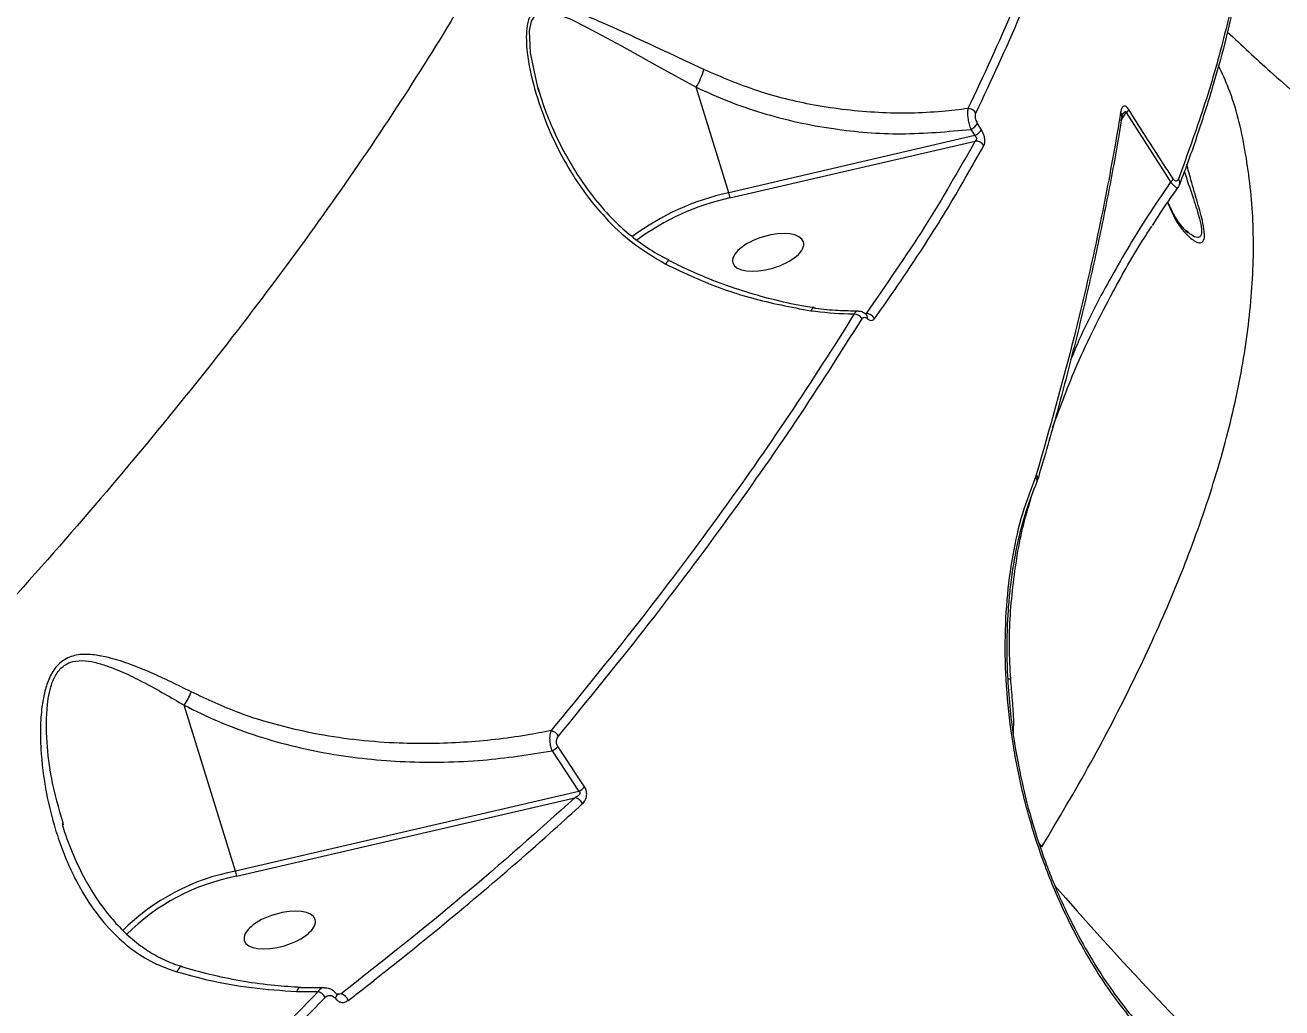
# Model space of a CAD drawing. Header units: millimetres. Extents: x -6901 to 7060, y -7557 to 6158.
# Drawn here: x 2283.4 to 2441.8, y -2712.5 to -2588.6 of the extents above; entities that cross this region are included whole.
import ezdxf

# ---------------------------------------------------------------- set-up
doc = ezdxf.new("R2010")
doc.units = ezdxf.units.MM
for name, color, linetype in [('DIKOM_ОБЪЕКТ', 7, 'Continuous'), ('DIKOM_РАЗМЕР_ЗОНА', 7, 'Continuous'), ('DIKOM_РАЗМЕР_ОБЪЕКТА', 7, 'Continuous')]:
    doc.layers.add(name, color=color, linetype=linetype)
doc.styles.add('style1', font='arial.ttf', dxfattribs={"width": 0.8})
doc.dimstyles.new('1-50', dxfattribs={"dimtxt": 300, "dimasz": 200, "dimexe": 100, "dimexo": 0, "dimgap": 100, "dimtad": 1, "dimtxsty": 'style1', "dimcen": 200, "dimclrd": 7, "dimclre": 7, "dimclrt": 7, "dimadec": 1, "dimazin": 2, "dimtfac": 1, "dimtmove": 0, "dimatfit": 2, "dimfxl": 0, "dimlwd": 25, "dimlwe": 18, "dimarcsym": 0})

# ---------------------------------------------------------------- blocks, each defined once
blk = doc.blocks.new('*D1')
at = {"layer": 'Defpoints', "color": 0, "transparency": 16777216}
for p in [(-4076.66, -462.32), (4983.51, -3127.59), (4983.51, -6854.07)]:
    blk.add_point(p, dxfattribs=at)
at = {"layer": 'DIKOM_РАЗМЕР_ОБЪЕКТА', "color": 7, "lineweight": 18, "transparency": 16777216}
for p, q in [((-4076.66, -462.32), (-4076.66, -6954.07)), ((4983.51, -3127.59), (4983.51, -6954.07))]:
    blk.add_line(p, q, dxfattribs=at)
at = {"layer": 'DIKOM_РАЗМЕР_ОБЪЕКТА', "color": 7, "lineweight": 25, "transparency": 16777216}
blk.add_line((-3876.66, -6854.07), (4783.51, -6854.07), dxfattribs=at)
at = {"layer": 'DIKOM_РАЗМЕР_ОБЪЕКТА', "color": 7, "transparency": 16777216}
for points in [[(-3876.66, -6820.74), (-3876.66, -6887.4), (-4076.66, -6854.07)], [(4783.51, -6820.74), (4783.51, -6887.4), (4983.51, -6854.07)]]:
    blk.add_solid(points, dxfattribs=at)
at = {"layer": 'DIKOM_РАЗМЕР_ОБЪЕКТА', "color": 7, "transparency": 16777216, "insert": (453.43, -6600.9), "char_height": 300, "attachment_point": 5, "style": 'style1'}
blk.add_mtext('9050', dxfattribs=at)
blk = doc.blocks.new('*D2')
at = {"layer": 'Defpoints', "color": 0, "transparency": 16777216}
for p in [(-1102.73, 4151.17), (-5819.23, -4492.42), (4721.24, -4492.42)]:
    blk.add_point(p, dxfattribs=at)
at = {"layer": 'DIKOM_РАЗМЕР_ОБЪЕКТА', "color": 7, "lineweight": 18, "transparency": 16777216}
for p, q in [((-1102.73, 4151.17), (-5919.23, 4151.17)), ((4721.24, -4492.42), (-5919.23, -4492.42))]:
    blk.add_line(p, q, dxfattribs=at)
at = {"layer": 'DIKOM_РАЗМЕР_ОБЪЕКТА', "color": 7, "lineweight": 25, "transparency": 16777216}
blk.add_line((-5819.23, 3951.17), (-5819.23, -4292.42), dxfattribs=at)
at = {"layer": 'DIKOM_РАЗМЕР_ОБЪЕКТА', "color": 7, "transparency": 16777216}
for points in [[(-5852.56, 3951.17), (-5785.89, 3951.17), (-5819.23, 4151.17)], [(-5852.56, -4292.42), (-5785.89, -4292.42), (-5819.23, -4492.42)]]:
    blk.add_solid(points, dxfattribs=at)
at = {"layer": 'DIKOM_РАЗМЕР_ОБЪЕКТА', "color": 7, "transparency": 16777216, "insert": (-6072.4, -170.63), "char_height": 300, "attachment_point": 5, "rotation": 90, "style": 'style1'}
blk.add_mtext('8650', dxfattribs=at)
blk = doc.blocks.new('*D3')
at = {"layer": 'Defpoints', "color": 0, "transparency": 16777216}
for p in [(-1553.27, 6158.28), (-6450.85, -6312.94), (5659.92, -6312.94)]:
    blk.add_point(p, dxfattribs=at)
at = {"layer": 'DIKOM_РАЗМЕР_ЗОНА', "color": 7, "lineweight": 18, "transparency": 16777216}
for p, q in [((-1553.27, 6158.28), (-6550.85, 6158.28)), ((5659.92, -6312.94), (-6550.85, -6312.94))]:
    blk.add_line(p, q, dxfattribs=at)
at = {"layer": 'DIKOM_РАЗМЕР_ЗОНА', "color": 7, "lineweight": 25, "transparency": 16777216}
blk.add_line((-6450.85, 5958.28), (-6450.85, -6112.94), dxfattribs=at)
at = {"layer": 'DIKOM_РАЗМЕР_ЗОНА', "color": 7, "transparency": 16777216}
for points in [[(-6484.18, 5958.28), (-6417.52, 5958.28), (-6450.85, 6158.28)], [(-6484.18, -6112.94), (-6417.52, -6112.94), (-6450.85, -6312.94)]]:
    blk.add_solid(points, dxfattribs=at)
at = {"layer": 'DIKOM_РАЗМЕР_ЗОНА', "color": 7, "transparency": 16777216, "insert": (-6704.02, -77.33), "char_height": 300, "attachment_point": 5, "rotation": 90, "style": 'style1'}
blk.add_mtext('12500', dxfattribs=at)
blk = doc.blocks.new('*D4')
at = {"layer": 'Defpoints', "color": 0, "transparency": 16777216}
for p in [(-5588.2, -1083.32), (7059.54, -2218.88), (7059.54, -7457.08)]:
    blk.add_point(p, dxfattribs=at)
at = {"layer": 'DIKOM_РАЗМЕР_ЗОНА', "color": 7, "lineweight": 18, "transparency": 16777216}
for p, q in [((-5588.2, -1083.32), (-5588.2, -7557.08)), ((7059.54, -2218.88), (7059.54, -7557.08))]:
    blk.add_line(p, q, dxfattribs=at)
at = {"layer": 'DIKOM_РАЗМЕР_ЗОНА', "color": 7, "lineweight": 25, "transparency": 16777216}
blk.add_line((-5388.2, -7457.08), (6859.54, -7457.08), dxfattribs=at)
at = {"layer": 'DIKOM_РАЗМЕР_ЗОНА', "color": 7, "transparency": 16777216}
for points in [[(-5388.2, -7423.74), (-5388.2, -7490.41), (-5588.2, -7457.08)], [(6859.54, -7423.74), (6859.54, -7490.41), (7059.54, -7457.08)]]:
    blk.add_solid(points, dxfattribs=at)
at = {"layer": 'DIKOM_РАЗМЕР_ЗОНА', "color": 7, "transparency": 16777216, "insert": (735.67, -7203.9), "char_height": 300, "attachment_point": 5, "style": 'style1'}
blk.add_mtext('12650', dxfattribs=at)

msp = doc.modelspace()

# ---------------------------------------------------------------- linework, layer by layer
at = {"layer": 'DIKOM_ОБЪЕКТ', "color": 7, "linetype": 'Continuous', "lineweight": 15}
for p, q in [((2372.11, -2609.736), (2367.992, -2596.437)), ((2403.958, -2601.788), (2403.469, -2601.002)), ((2421.538, -2600.674), (2422.201, -2599.644)), ((2422.201, -2599.644), (2427.795, -2608.377)), ((2403.103, -2602.539), (2372.11, -2609.736)), ((2402.613, -2601.75), (2403.103, -2602.539)), ((2372.234, -2610.399), (2403.16, -2603.218)), ((2430.008, -2614.707), (2429.813, -2614.535)), ((2364.475, -2618.294), (2364.472, -2618.293)), ((2382.874, -2624.247), (2382.861, -2624.245)), ((2410.85, -2645.327), (2410.764, -2645.574)), ((2410.86, -2645.292), (2410.85, -2645.327)), ((2411.034, -2645.857), (2411.026, -2645.881)), ((2411.031, -2645.861), (2411.028, -2645.874)), ((2409.868, -2649.374), (2410.298, -2647.867)), ((2309.94, -2695.238), (2303.47, -2674.342)), ((2349.832, -2680.088), (2353.201, -2685.193)), ((2353.201, -2685.193), (2309.94, -2695.238)), ((2310.064, -2695.901), (2352.716, -2685.997)), ((2288.262, -2689.426), (2288.195, -2689.166)), ((2411.561, -2692.208), (2411.166, -2691.68)), ((2317.615, -2710.417), (2320.326, -2710.444)), ((2323.23, -2710.723), (2322.687, -2710.758))]:
    msp.add_line(p, q, dxfattribs=at)
at = {"layer": 'DIKOM_ОБЪЕКТ', "color": 7, "linetype": 'Continuous', "lineweight": 15, "flags": 128}
for points in [[(2348.036, -2596.459), (2347.091, -2592.101), (2346.976, -2589.344), (2347.236, -2588.097), (2347.8, -2587.265), (2348.783, -2586.906), (2350.318, -2587.138), (2352.195, -2587.865), (2354.174, -2588.846), (2358.565, -2591.233), (2363.067, -2593.73), (2367.992, -2596.437), (2367.992, -2596.437)], [(2382.861, -2624.245), (2382.84, -2624.245), (2382.711, -2624.291), (2382.577, -2624.418), (2382.443, -2624.621)], [(2303.095, -2707.257), (2303.09, -2707.256), (2302.984, -2707.284), (2302.853, -2707.415), (2302.703, -2707.642), (2302.543, -2707.953)], [(2318.133, -2709.88), (2318.063, -2709.888), (2317.904, -2709.974), (2317.752, -2710.154), (2317.615, -2710.417)], [(2322.645, -2710.714), (2322.653, -2710.726), (2322.68, -2710.831), (2322.658, -2710.964), (2322.588, -2711.116), (2322.475, -2711.278)]]:
    msp.add_lwpolyline(points, dxfattribs=at)
at = {"layer": 'DIKOM_ОБЪЕКТ', "color": 7, "linetype": 'Continuous', "lineweight": 15}
for centre, radius, start, end in [((2361.523, -2592.372), 7.641, 327.85731, 346.13806), ((2402.23, -2600.333), 1.205, 31.87186, 88.88737), ((2421.409, -2598.613), 1.3, 307.5428, 329.94032), ((2401.905, -2600.076), 1.817, 292.90414, 329.3745), ((2421.016, -2600.009), 0.638, 350.26999, 41.35127), ((2402.389, -2600.863), 1.822, 293.06915, 329.46617), ((2403.241, -2604.403), 1.188, 30.89695, 93.88923), ((2426.975, -2607.37), 1.299, 309.15185, 331.72724), ((2428.158, -2608.459), 0.786, 340.16841, 36.46955), ((2378.76, -2640.444), 31.42, 102.21829, 126.73734), ((2378.694, -2640.212), 30.505, 102.22713, 126.61613), ((2369.673, -2610.533), 2.564, 2.99109, 18.11517), ((2365.213, -2619.173), 1.15, 130.08689, 156.92072), ((2387.806, -2626.299), 1.29, 31.7847, 84.88934), ((2389.397, -2626.199), 1.233, 29.11149, 89.6729), ((2389.023, -2625.454), 0.554, 344.92643, 43.80333), ((2410.463, -2645.757), 0.578, 349.56851, 47.97563), ((2410.458, -2645.725), 0.591, 347.74349, 47.07747), ((2296.838, -2669.854), 8.008, 325.91137, 339.55335), ((2349.338, -2679.023), 1.529, 31.68389, 76.11805), ((2348.883, -2678.12), 2.185, 295.74079, 320.10728), ((2352.205, -2683.215), 2.215, 296.73254, 320.82709), ((2352.449, -2687.337), 1.366, 25.67156, 78.72033), ((2315.141, -2722.39), 27.646, 100.84382, 134.77754), ((2315.086, -2722.175), 26.75, 100.82135, 134.94553), ((2307.504, -2696.035), 2.563, 2.99158, 18.11965), ((2759.98, -2394.881), 459.989, 221.06519, 238.19159), ((2319.722, -2712.1), 1.763, 31.68183, 69.96882), ((2322.777, -2712.129), 1.476, 23.06367, 72.16273)]:
    msp.add_arc(centre, radius, start, end, dxfattribs=at)
at = {"layer": 'DIKOM_ОБЪЕКТ', "color": 7, "linetype": 'Continuous', "lineweight": 15, "extrusion": (0, 0, -1)}
for centre in [(2377.062, -2617.265), (2315.498, -2702.676)]:
    msp.add_ellipse(centre, major_axis=(-4.462, -1.322), ratio=0.44303, dxfattribs=at)
at = {"layer": 'DIKOM_ОБЪЕКТ', "color": 7, "linetype": 'Continuous', "lineweight": 15}
for points, knots in [([(2361.088, -2483.076), (2361.593, -2484.157), (2363.143, -2487.476), (2364.666, -2493.721), (2365.754, -2501.72), (2365.819, -2510.407), (2364.89, -2519.741), (2362.923, -2529.717), (2359.903, -2540.342), (2355.787, -2551.606), (2350.53, -2563.543), (2344.174, -2575.988), (2336.884, -2588.638), (2328.78, -2601.363), (2319.967, -2614.092), (2310.209, -2627.177), (2299.501, -2640.582), (2287.86, -2654.264), (2275.614, -2667.838), (2262.84, -2681.254), (2249.618, -2694.467), (2235.662, -2707.77), (2220.978, -2721.118), (2205.639, -2734.483), (2194.986, -2743.255), (2189.661, -2747.64)], [0, 0, 0, 0, 0.0209176, 0.0641762, 0.1074675, 0.1507257, 0.1952322, 0.2397749, 0.2842812, 0.3303974, 0.3765138, 0.4232924, 0.4700712, 0.5140067, 0.5579766, 0.6019127, 0.6471286, 0.6923815, 0.7375984, 0.7807392, 0.8239114, 0.8670525, 0.9113572, 0.9556953, 1, 1, 1, 1]), ([(2148.665, -2615.247), (2154.242, -2613.679), (2165.404, -2610.54), (2181.516, -2605.3), (2197.116, -2599.689), (2212.742, -2593.43), (2228.275, -2586.474), (2243.578, -2578.773), (2258.013, -2570.621), (2271.507, -2562.053), (2283.994, -2553.105), (2295.299, -2543.894), (2305.418, -2534.439), (2314.383, -2524.768), (2322.314, -2514.813), (2329.053, -2504.601), (2333.517, -2496.844), (2335.349, -2492.447), (2335.708, -2491.585)], [0, 0, 0, 0, 0.0605928, 0.1212603, 0.1819278, 0.24252, 0.3107042, 0.3791082, 0.4476212, 0.5161312, 0.5845273, 0.6527065, 0.7187281, 0.7849574, 0.8512909, 0.9176218, 0.9838461, 1, 1, 1, 1]), ([(2418.259, -2552.379), (2417.546, -2555.978), (2416.12, -2563.177), (2412.59, -2574.663), (2408.118, -2586.598), (2404.208, -2594.952), (2402.253, -2599.129)], [0, 0, 0, 0, 0.2484746, 0.4969504, 0.7484751, 1, 1, 1, 1]), ([(2403.253, -2599.697), (2405.188, -2595.564), (2409.058, -2587.298), (2413.538, -2575.387), (2417.109, -2563.828), (2418.558, -2556.528), (2419.282, -2552.878)], [0, 0, 0, 0, 0.2484767, 0.4969538, 0.7484773, 1, 1, 1, 1]), ([(2437.604, -2573.852), (2437.231, -2576.518), (2436.485, -2581.851), (2434.554, -2590.261), (2432.078, -2598.941), (2429.886, -2604.975), (2428.79, -2607.992)], [0, 0, 0, 0, 0.2491219, 0.4982434, 0.7491208, 1, 1, 1, 1]), ([(2437.753, -2574.429), (2437.75, -2574.465), (2437.584, -2576.224), (2437.002, -2579.829), (2435.99, -2585.253), (2434.671, -2590.822), (2433.098, -2596.505), (2431.225, -2602.317), (2429.815, -2606.393), (2428.955, -2608.563), (2428.891, -2608.723)], [0, 0, 0, 0, 0.0034224, 0.1671849, 0.331091, 0.4951279, 0.6591351, 0.823037, 0.9869418, 1, 1, 1, 1]), ([(2368.941, -2594.203), (2367.268, -2593.415), (2363.875, -2591.816), (2359.144, -2589.629), (2355.447, -2587.975), (2352.68, -2586.871), (2350.646, -2586.247), (2348.92, -2586.034), (2347.644, -2586.511), (2346.914, -2587.55), (2346.603, -2588.944), (2346.557, -2590.481), (2346.753, -2593.011), (2347.542, -2596.67), (2349.335, -2601.826), (2351.629, -2606.361), (2354.209, -2610.167), (2356.72, -2613.176), (2359.92, -2616.235), (2362.729, -2617.885), (2364.155, -2618.722)], [0, 0, 0, 0, 0.0820684, 0.166474, 0.2508353, 0.2942473, 0.337603, 0.3839943, 0.4157883, 0.4428478, 0.4698381, 0.4939836, 0.5187279, 0.5886157, 0.6603847, 0.7589143, 0.8097126, 0.8604921, 0.9291634, 1, 1, 1, 1]), ([(2434.95, -2589.478), (2436.746, -2591.153), (2440.724, -2594.861), (2447.041, -2600.294), (2453.9, -2605.848), (2460.274, -2610.71), (2464.408, -2613.598), (2466.155, -2614.819)], [0, 0, 0, 0, 0.1789743, 0.3962917, 0.6158454, 0.8376486, 1, 1, 1, 1]), ([(2402.253, -2599.129), (2401.173, -2599.259), (2397.444, -2599.71), (2390.911, -2599.803), (2383.098, -2598.891), (2375.654, -2597.074), (2371.194, -2595.166), (2368.941, -2594.203)], [0, 0, 0, 0, 0.0953057, 0.3289411, 0.5680092, 0.7817929, 1, 1, 1, 1]), ([(2411.561, -2692.208), (2413.661, -2688.662), (2417.865, -2681.566), (2423.19, -2671.27), (2427.782, -2661.26), (2431.714, -2651.185), (2434.855, -2641.112), (2437.065, -2631.12), (2438.219, -2621.623), (2438.33, -2612.653), (2437.307, -2604.299), (2435.811, -2597.971), (2434.277, -2594.659), (2433.833, -2593.7)], [0, 0, 0, 0, 0.0890433, 0.1781967, 0.2673495, 0.3563921, 0.456591, 0.5571131, 0.6577954, 0.7584735, 0.8589844, 0.9591759, 1, 1, 1, 1]), ([(2348.32, -2597.29), (2348.21, -2597.019), (2348.097, -2596.745), (2348.037, -2596.463), (2348.036, -2596.459)], [0, 0, 0, 0, 0.9830574, 1, 1, 1, 1]), ([(2348.046, -2596.47), (2348.256, -2597.187), (2348.749, -2598.875), (2349.845, -2601.585), (2351.266, -2604.537), (2352.992, -2607.5), (2354.972, -2610.29), (2357.079, -2612.73), (2359.27, -2614.798), (2361.542, -2616.49), (2363.324, -2617.632), (2364.362, -2618.1), (2364.528, -2618.174)], [0, 0, 0, 0, 0.0815606, 0.1919961, 0.3141353, 0.4335475, 0.5595078, 0.6799474, 0.7771055, 0.880032, 0.9808759, 1, 1, 1, 1]), ([(2367.992, -2596.437), (2369.334, -2597.046), (2372.019, -2598.264), (2376.288, -2599.719), (2380.712, -2600.885), (2386.561, -2601.944), (2393.925, -2602.555), (2399.693, -2602.021), (2402.613, -2601.75)], [0, 0, 0, 0, 0.1264055, 0.2528137, 0.3829776, 0.5131449, 0.7535726, 1, 1, 1, 1]), ([(2402.253, -2599.129), (2402.23, -2599.266), (2402.183, -2599.542), (2402.213, -2600.138), (2402.316, -2600.784), (2402.461, -2601.341), (2402.572, -2601.64), (2402.613, -2601.75)], [0, 0, 0, 0, 0.2193549, 0.4388235, 0.6560524, 0.873297, 1, 1, 1, 1]), ([(2422.535, -2599.265), (2422.478, -2599.182), (2422.364, -2599.016), (2422.184, -2598.867), (2421.993, -2598.799), (2421.778, -2598.864), (2421.593, -2599.131), (2421.527, -2599.438), (2421.495, -2599.587)], [0, 0, 0, 0, 0.1098646, 0.2200562, 0.3257247, 0.4925341, 0.7537226, 1, 1, 1, 1]), ([(2428.119, -2607.985), (2427.773, -2607.458), (2426.04, -2604.819), (2424.183, -2601.908), (2422.688, -2599.512), (2422.535, -2599.265)], [0, 0, 0, 0, 0.1831757, 0.9158827, 1, 1, 1, 1]), ([(2403.469, -2601.002), (2403.427, -2600.927), (2403.337, -2600.768), (2403.237, -2600.481), (2403.181, -2600.178), (2403.181, -2599.896), (2403.229, -2599.763), (2403.253, -2599.697)], [0, 0, 0, 0, 0.1798437, 0.3801345, 0.5812568, 0.7907152, 1, 1, 1, 1]), ([(2421.495, -2599.587), (2421.424, -2600.022), (2421.069, -2602.196), (2420.07, -2607.903), (2418.266, -2616.856), (2415.26, -2629.816), (2412.521, -2639.451), (2410.86, -2645.292)], [0, 0, 0, 0, 0.0299911, 0.1499532, 0.3900717, 0.6301915, 1, 1, 1, 1]), ([(2421.625, -2600.115), (2421.515, -2600.836), (2421.013, -2604.124), (2419.896, -2610.111), (2418.269, -2618.065), (2416.412, -2626.131), (2414.329, -2634.307), (2412.538, -2640.881), (2411.366, -2644.768), (2411.04, -2645.852)], [0, 0, 0, 0, 0.0500673, 0.2279866, 0.4049395, 0.5811626, 0.7568469, 0.9321827, 1, 1, 1, 1]), ([(2421.693, -2599.911), (2421.694, -2599.909), (2421.699, -2599.9), (2421.671, -2599.962), (2421.657, -2600.062), (2421.65, -2600.111)], [0, 0, 0, 0, 0.1456382, 0.5844976, 1, 1, 1, 1]), ([(2421.684, -2599.938), (2421.735, -2599.856), (2421.83, -2599.703), (2421.97, -2599.555), (2422.072, -2599.5), (2422.126, -2599.504), (2422.15, -2599.519), (2422.17, -2599.543), (2422.19, -2599.581), (2422.197, -2599.621), (2422.201, -2599.644)], [0, 0, 0, 0, 0.3371735, 0.6291941, 0.7696828, 0.8183426, 0.8675215, 0.881277, 0.9295121, 1, 1, 1, 1]), ([(2403.103, -2602.539), (2403.142, -2602.571), (2403.212, -2602.628), (2403.272, -2602.719), (2403.31, -2602.808), (2403.323, -2602.876), (2403.32, -2602.971), (2403.303, -2603.034), (2403.252, -2603.133), (2403.202, -2603.179), (2403.16, -2603.218)], [0, 0, 0, 0, 0.1793572, 0.3191095, 0.3689611, 0.5165088, 0.5564551, 0.7165485, 0.7655842, 1, 1, 1, 1]), ([(2404.26, -2603.793), (2404.301, -2603.692), (2404.383, -2603.49), (2404.391, -2603.051), (2404.309, -2602.581), (2404.157, -2602.14), (2404.021, -2601.9), (2403.958, -2601.788)], [0, 0, 0, 0, 0.2131094, 0.4264703, 0.6306113, 0.828939, 1, 1, 1, 1]), ([(2403.16, -2603.218), (2401.109, -2606.823), (2397, -2614.043), (2391.938, -2621.322), (2389.404, -2624.965)], [0, 0, 0, 0, 0.4993565, 1, 1, 1, 1]), ([(2390.475, -2625.599), (2390.725, -2625.248), (2391.977, -2623.493), (2395.099, -2618.972), (2399.592, -2612.04), (2402.703, -2606.543), (2404.26, -2603.793)], [0, 0, 0, 0, 0.0480628, 0.2403214, 0.6198786, 1, 1, 1, 1]), ([(2429.515, -2607.03), (2429.561, -2607.176), (2429.931, -2608.36), (2430.64, -2610.418), (2431.404, -2612.785), (2431.739, -2614.348), (2431.681, -2615.216), (2431.194, -2615.452), (2430.559, -2615.221), (2430.127, -2614.818), (2430.008, -2614.707)], [0, 0, 0, 0, 0.0279839, 0.2275096, 0.4068472, 0.5121191, 0.6171207, 0.7518376, 0.9313473, 1, 1, 1, 1]), ([(2431.191, -2610.998), (2430.913, -2610.045), (2430.454, -2608.473), (2430.005, -2606.811), (2429.828, -2606.156)], [0, 0, 0, 0, 0.6060367, 1, 1, 1, 1]), ([(2427.795, -2608.377), (2426.829, -2609.791), (2424.205, -2613.628), (2420.311, -2620.226), (2417.056, -2626.317), (2415.542, -2629.975), (2415.184, -2630.842)], [0, 0, 0, 0, 0.2013238, 0.5463776, 0.8924982, 1, 1, 1, 1]), ([(2427.795, -2608.377), (2427.909, -2608.507), (2428.136, -2608.767), (2428.414, -2609.014), (2428.62, -2609.138), (2428.674, -2609.102), (2428.702, -2609.084)], [0, 0, 0, 0, 0.2452198, 0.4903093, 0.7404375, 1, 1, 1, 1]), ([(2428.79, -2607.992), (2428.751, -2608.073), (2428.681, -2608.216), (2428.524, -2608.287), (2428.376, -2608.251), (2428.24, -2608.15), (2428.159, -2608.04), (2428.119, -2607.985)], [0, 0, 0, 0, 0.3196479, 0.5619009, 0.7279515, 0.8640183, 1, 1, 1, 1]), ([(2428.886, -2608.717), (2428.874, -2608.764), (2428.841, -2608.892), (2428.749, -2609.003), (2428.69, -2609.075)], [0, 0, 0, 0, 0.3636123, 1, 1, 1, 1]), ([(2428.696, -2609.08), (2428.296, -2609.63), (2427.171, -2611.175), (2426.147, -2612.812), (2425.488, -2613.866)], [0, 0, 0, 0, 0.356297, 1, 1, 1, 1]), ([(2427.383, -2610.934), (2427.78, -2611.834), (2428.613, -2613.719), (2429.945, -2615.219), (2430.943, -2615.925), (2431.541, -2616.11), (2431.992, -2615.884), (2432.119, -2615.003), (2431.862, -2613.385), (2431.442, -2611.89), (2431.191, -2610.998)], [0, 0, 0, 0, 0.2180455, 0.4568229, 0.5435234, 0.6300457, 0.7257348, 0.8044983, 0.8833659, 1, 1, 1, 1]), ([(2427.413, -2610.889), (2427.645, -2611.406), (2428.121, -2612.468), (2428.871, -2613.579), (2429.493, -2614.335), (2429.846, -2614.679), (2429.936, -2614.746), (2429.956, -2614.761)], [0, 0, 0, 0, 0.3066899, 0.62926, 0.8117114, 0.9590737, 1, 1, 1, 1]), ([(2412.918, -2639.322), (2413.91, -2636.66), (2416.105, -2630.774), (2420.117, -2622.898), (2423.336, -2617.125), (2425.107, -2614.466), (2425.442, -2613.964)], [0, 0, 0, 0, 0.2966674, 0.6559, 0.9350042, 1, 1, 1, 1]), ([(2364.505, -2618.223), (2365.292, -2618.621), (2367.262, -2619.617), (2370.522, -2620.951), (2374.245, -2622.252), (2378.014, -2623.276), (2380.899, -2623.919), (2382.512, -2624.13), (2382.869, -2624.177)], [0, 0, 0, 0, 0.1337785, 0.335202, 0.5374391, 0.7400422, 0.9424048, 1, 1, 1, 1]), ([(2364.155, -2618.722), (2365.352, -2619.301), (2368.862, -2620.998), (2374.993, -2623.214), (2379.939, -2624.148), (2382.443, -2624.621)], [0, 0, 0, 0, 0.2035478, 0.5968391, 1, 1, 1, 1]), ([(2382.443, -2624.621), (2384.027, -2624.79), (2385.855, -2624.986), (2387.678, -2625.01), (2387.921, -2625.014)], [0, 0, 0, 0, 0.8666406, 1, 1, 1, 1]), ([(2382.875, -2624.243), (2382.93, -2624.253), (2383.918, -2624.419), (2385.777, -2624.581), (2387.564, -2624.614), (2388.407, -2624.63)], [0, 0, 0, 0, 0.0303871, 0.5421153, 1, 1, 1, 1]), ([(2388.405, -2624.671), (2388.374, -2624.664), (2388.24, -2624.634), (2388.071, -2624.774), (2387.959, -2624.953), (2387.921, -2625.014)], [0, 0, 0, 0, 0.1656297, 0.7203896, 1, 1, 1, 1]), ([(2388.41, -2624.662), (2388.44, -2624.657), (2388.628, -2624.629), (2388.972, -2624.761), (2389.272, -2624.924), (2389.405, -2625.058), (2389.421, -2625.075)], [0, 0, 0, 0, 0.0804259, 0.4981817, 0.9394417, 1, 1, 1, 1]), ([(2387.921, -2625.014), (2385.25, -2629.237), (2379.907, -2637.683), (2370.728, -2650.724), (2360.773, -2663.997), (2353.394, -2673.025), (2349.705, -2677.538)], [0, 0, 0, 0, 0.248615, 0.4972304, 0.7486152, 1, 1, 1, 1]), ([(2350.639, -2678.22), (2354.293, -2673.749), (2361.601, -2664.807), (2371.547, -2651.561), (2380.787, -2638.449), (2386.198, -2629.896), (2388.903, -2625.619)], [0, 0, 0, 0, 0.248616, 0.4972324, 0.7486159, 1, 1, 1, 1]), ([(2388.903, -2625.619), (2388.92, -2625.595), (2388.981, -2625.506), (2389.125, -2625.423), (2389.34, -2625.436), (2389.485, -2625.544), (2389.558, -2625.598)], [0, 0, 0, 0, 0.1085799, 0.3983581, 0.6996596, 1, 1, 1, 1]), ([(2389.404, -2624.965), (2389.396, -2624.974), (2389.379, -2624.993), (2389.353, -2625.002), (2389.339, -2625.006)], [0, 0, 0, 0, 0.4644111, 1, 1, 1, 1]), ([(2389.419, -2625.066), (2389.424, -2625.071), (2389.439, -2625.086), (2389.434, -2625.081), (2389.43, -2625.079)], [0, 0, 0, 0, 0.3144348, 1, 1, 1, 1]), ([(2389.558, -2625.598), (2389.661, -2625.675), (2389.866, -2625.828), (2390.17, -2625.845), (2390.369, -2625.735), (2390.455, -2625.624), (2390.475, -2625.599)], [0, 0, 0, 0, 0.305388, 0.6114636, 0.9125587, 1, 1, 1, 1]), ([(2410.764, -2645.574), (2410.182, -2647.08), (2409.018, -2650.092), (2407.818, -2655.354), (2407.063, -2661.049), (2406.819, -2667.134), (2407.105, -2673.485), (2407.938, -2679.985), (2409.324, -2686.516), (2411.265, -2692.964), (2413.738, -2699.2), (2416.723, -2705.104), (2420.151, -2710.63), (2422.779, -2713.861), (2424.094, -2715.478)], [0, 0, 0, 0, 0.0836182, 0.1671657, 0.2504175, 0.333852, 0.4173028, 0.5004876, 0.5837375, 0.6671382, 0.750457, 0.8333956, 0.9166272, 1, 1, 1, 1]), ([(2410.927, -2646.16), (2410.441, -2647.39), (2409.542, -2649.671), (2408.603, -2653.241), (2407.989, -2656.361), (2407.611, -2659.016), (2407.37, -2661.382), (2407.111, -2665.269), (2407.125, -2671.044), (2407.843, -2677.953), (2408.997, -2684.049), (2410.312, -2689.12), (2411.636, -2693.128), (2412.839, -2696.267), (2413.979, -2698.964), (2415.545, -2702.266), (2417.703, -2706.204), (2420.557, -2710.681), (2422.891, -2713.542), (2424.15, -2715.086)], [0, 0, 0, 0, 0.0700766, 0.129896, 0.1788913, 0.2174521, 0.2495333, 0.2821574, 0.3829422, 0.4841394, 0.5522152, 0.6193333, 0.6817638, 0.7110203, 0.7462541, 0.7926614, 0.8501677, 0.9192044, 1, 1, 1, 1]), ([(2410.764, -2645.574), (2410.813, -2645.649), (2410.913, -2645.804), (2410.959, -2646.014), (2410.924, -2646.124), (2410.913, -2646.16)], [0, 0, 0, 0, 0.3892071, 0.7987003, 1, 1, 1, 1]), ([(2411.054, -2645.775), (2411.035, -2645.854), (2410.997, -2646.017), (2410.915, -2646.161), (2410.873, -2646.235)], [0, 0, 0, 0, 0.4853568, 1, 1, 1, 1]), ([(2407.644, -2671.003), (2407.565, -2669.67), (2407.326, -2665.644), (2407.888, -2658.909), (2408.801, -2653.005), (2409.711, -2649.908), (2409.868, -2649.374)], [0, 0, 0, 0, 0.1828448, 0.5525406, 0.9228183, 1, 1, 1, 1]), ([(2304.341, -2672.652), (2302.645, -2671.809), (2300.073, -2670.533), (2296.699, -2669.166), (2294.391, -2668.414), (2292.334, -2667.973), (2290.512, -2667.862), (2288.723, -2668.244), (2287.261, -2669.394), (2286.348, -2671.025), (2285.811, -2672.756), (2285.456, -2674.802), (2285.299, -2677.18), (2285.385, -2680.771), (2285.967, -2685.356), (2287.357, -2690.834), (2289.305, -2695.658), (2291.669, -2699.711), (2294.084, -2702.724), (2296.76, -2705.108), (2299.492, -2706.875), (2301.547, -2707.601), (2302.543, -2707.953)], [0, 0, 0, 0, 0.0866933, 0.1314007, 0.1760748, 0.2081997, 0.2409018, 0.2744204, 0.3082515, 0.337743, 0.365053, 0.3930357, 0.4328782, 0.4727623, 0.5545463, 0.6396945, 0.7264128, 0.7889984, 0.8528493, 0.9020919, 0.9525892, 1, 1, 1, 1]), ([(2288.195, -2689.166), (2287.659, -2687.329), (2286.686, -2683.997), (2286.099, -2678.963), (2286.051, -2675.29), (2286.44, -2672.734), (2286.868, -2671.228), (2287.609, -2669.867), (2288.447, -2669.207), (2289.438, -2668.782), (2290.573, -2668.647), (2292.153, -2668.889), (2293.98, -2669.439), (2296.09, -2670.316), (2299.318, -2671.918), (2301.799, -2673.367), (2303.47, -2674.342)], [0, 0, 0, 0, 0.1443665, 0.2619788, 0.3815435, 0.420787, 0.4608013, 0.504264, 0.5469284, 0.555063, 0.6059406, 0.6535348, 0.7021597, 0.7754713, 0.8488437, 1, 1, 1, 1]), ([(2407.644, -2671.003), (2407.629, -2671.006), (2407.542, -2671.029), (2407.428, -2671.056), (2407.273, -2671.079), (2407.256, -2671.082)], [0, 0, 0, 0, 0.1522848, 0.9032929, 1, 1, 1, 1]), ([(2407.975, -2677.95), (2407.997, -2677.449), (2408.056, -2676.097), (2407.865, -2673.721), (2407.718, -2671.91), (2407.644, -2671.003)], [0, 0, 0, 0, 0.2270778, 0.6130812, 1, 1, 1, 1]), ([(2349.705, -2677.538), (2348.68, -2677.735), (2345.044, -2678.431), (2338.653, -2679.145), (2331.563, -2679.251), (2325.474, -2678.804), (2320.387, -2678.069), (2315.347, -2676.93), (2309.891, -2675.253), (2306.343, -2673.59), (2304.341, -2672.652)], [0, 0, 0, 0, 0.0672693, 0.2386091, 0.4121736, 0.5212143, 0.6302434, 0.7425233, 0.8547812, 1, 1, 1, 1]), ([(2303.47, -2674.342), (2304.873, -2675.041), (2307.679, -2676.439), (2312.19, -2678.111), (2316.88, -2679.47), (2321.68, -2680.475), (2326.494, -2681.141), (2331.327, -2681.497), (2336.204, -2681.545), (2342.422, -2681.259), (2346.932, -2680.546), (2349.832, -2680.088)], [0, 0, 0, 0, 0.1006499, 0.201316, 0.3052431, 0.409185, 0.5096378, 0.610099, 0.7126665, 0.8152388, 1, 1, 1, 1]), ([(2349.705, -2677.538), (2349.649, -2677.703), (2349.538, -2678.032), (2349.506, -2678.686), (2349.584, -2679.353), (2349.718, -2679.819), (2349.812, -2680.042), (2349.832, -2680.088)], [0, 0, 0, 0, 0.2435468, 0.4875722, 0.7197914, 0.9418284, 1, 1, 1, 1]), ([(2350.559, -2679.521), (2350.531, -2679.473), (2350.46, -2679.35), (2350.389, -2679.098), (2350.385, -2678.788), (2350.466, -2678.469), (2350.578, -2678.308), (2350.639, -2678.22)], [0, 0, 0, 0, 0.1207401, 0.3075458, 0.5228916, 0.7373998, 1, 1, 1, 1]), ([(2353.921, -2684.614), (2353.581, -2684.107), (2352.446, -2682.417), (2351.337, -2680.714), (2350.559, -2679.521)], [0, 0, 0, 0, 0.2996371, 1, 1, 1, 1]), ([(2353.68, -2686.745), (2353.816, -2686.59), (2354.039, -2686.334), (2354.194, -2685.798), (2354.2, -2685.316), (2354.092, -2684.902), (2353.972, -2684.7), (2353.921, -2684.614)], [0, 0, 0, 0, 0.3038541, 0.5023245, 0.7016701, 0.8732647, 1, 1, 1, 1]), ([(2352.716, -2685.997), (2348.068, -2690.153), (2338.755, -2698.479), (2328.41, -2706.637), (2323.23, -2710.723)], [0, 0, 0, 0, 0.4991739, 1, 1, 1, 1]), ([(2353.201, -2685.193), (2353.233, -2685.216), (2353.287, -2685.256), (2353.328, -2685.338), (2353.336, -2685.417), (2353.317, -2685.503), (2353.245, -2685.633), (2353.052, -2685.823), (2352.848, -2685.929), (2352.716, -2685.997)], [0, 0, 0, 0, 0.1044985, 0.1740628, 0.2297932, 0.3047931, 0.3966794, 0.6086453, 1, 1, 1, 1]), ([(2324.136, -2711.55), (2324.57, -2711.213), (2326.744, -2709.527), (2332.319, -2705.123), (2340.623, -2698.296), (2348.228, -2691.7), (2352.479, -2687.837), (2353.68, -2686.745)], [0, 0, 0, 0, 0.0413736, 0.2068699, 0.53815, 0.8694283, 1, 1, 1, 1]), ([(2288.064, -2689.2), (2288.087, -2689.294), (2288.404, -2690.552), (2289.28, -2692.823), (2290.689, -2695.914), (2292.342, -2698.68), (2294.092, -2701.023), (2295.945, -2703.022), (2297.819, -2704.612), (2299.843, -2705.913), (2301.577, -2706.778), (2302.722, -2707.114), (2303.104, -2707.226)], [0, 0, 0, 0, 0.0116599, 0.1572076, 0.2949842, 0.4259149, 0.5513755, 0.6545279, 0.7631237, 0.8550938, 0.9517028, 1, 1, 1, 1]), ([(2302.543, -2707.953), (2303.803, -2708.295), (2306.929, -2709.146), (2311.988, -2710.052), (2315.732, -2710.295), (2317.615, -2710.417)], [0, 0, 0, 0, 0.2512756, 0.6234738, 1, 1, 1, 1]), ([(2303.092, -2707.26), (2303.16, -2707.282), (2304.494, -2707.707), (2307.128, -2708.38), (2311, -2709.159), (2314.686, -2709.669), (2317.055, -2709.802), (2318.135, -2709.862)], [0, 0, 0, 0, 0.0137164, 0.2672928, 0.5232743, 0.7824917, 1, 1, 1, 1]), ([(2318.125, -2709.903), (2318.419, -2709.914), (2319.425, -2709.954), (2320.418, -2709.926), (2321.12, -2709.907)], [0, 0, 0, 0, 0.2924169, 1, 1, 1, 1]), ([(2321.143, -2709.96), (2321.088, -2709.954), (2320.889, -2709.93), (2320.597, -2710.106), (2320.405, -2710.346), (2320.326, -2710.444)], [0, 0, 0, 0, 0.1855346, 0.667045, 1, 1, 1, 1]), ([(2321.145, -2709.951), (2321.342, -2709.963), (2321.773, -2709.987), (2322.306, -2710.288), (2322.533, -2710.608), (2322.621, -2710.731)], [0, 0, 0, 0, 0.3422179, 0.7468809, 1, 1, 1, 1]), ([(2320.326, -2710.444), (2316.816, -2714.086), (2309.795, -2721.371), (2298.671, -2732.341), (2287.159, -2743.331), (2279.123, -2750.648), (2275.105, -2754.307)], [0, 0, 0, 0, 0.2491207, 0.4982417, 0.749121, 1, 1, 1, 1]), ([(2275.939, -2755.105), (2279.934, -2751.466), (2287.926, -2744.189), (2299.431, -2733.208), (2310.601, -2722.195), (2317.682, -2714.848), (2321.222, -2711.174)], [0, 0, 0, 0, 0.249121, 0.4982426, 0.7491217, 1, 1, 1, 1]), ([(2321.222, -2711.174), (2321.261, -2711.138), (2321.387, -2711.019), (2321.643, -2710.91), (2321.957, -2710.912), (2322.251, -2711.029), (2322.4, -2711.195), (2322.475, -2711.278)], [0, 0, 0, 0, 0.1043436, 0.3453582, 0.5759423, 0.7877515, 1, 1, 1, 1]), ([(2322.475, -2711.278), (2322.582, -2711.398), (2322.796, -2711.638), (2323.216, -2711.801), (2323.686, -2711.815), (2323.979, -2711.642), (2324.136, -2711.55)], [0, 0, 0, 0, 0.2322323, 0.4640084, 0.7140447, 1, 1, 1, 1]), ([(2322.643, -2710.709), (2322.646, -2710.713), (2322.672, -2710.756), (2322.732, -2710.798), (2322.773, -2710.822), (2322.796, -2710.814), (2322.806, -2710.81)], [0, 0, 0, 0, 0.0267507, 0.2741398, 0.6917169, 1, 1, 1, 1]), ([(2323.23, -2710.723), (2323.122, -2710.761), (2322.983, -2710.81), (2322.838, -2710.811), (2322.806, -2710.811)], [0, 0, 0, 0, 0.7791504, 1, 1, 1, 1])]:
    msp.add_open_spline(points, degree=3, knots=knots, dxfattribs=at)

# ---------------------------------------------------------------- dimensions: what is measured, and where the dimension line sits
at = {"layer": 'DIKOM_РАЗМЕР_ЗОНА'}
dim = msp.add_linear_dim(base=(-6450.85, -6312.937), p1=(-1553.272, 6158.285), p2=(5659.925, -6312.937), angle=90, text='12500', dimstyle='1-50', dxfattribs=at)
dim.commit()
dim.dimension.update_dxf_attribs({"geometry": '*D3', "text_midpoint": (-6450.85, -77.326), "dimtype": 160})
dim = msp.add_linear_dim(base=(7059.538, -7457.077), p1=(-5588.199, -1083.325), p2=(7059.538, -2218.883), text='12650', dimstyle='1-50', dxfattribs=at)
dim.commit()
dim.dimension.update_dxf_attribs({"geometry": '*D4', "text_midpoint": (735.669, -7457.077), "dimtype": 160})
at = {"layer": 'DIKOM_РАЗМЕР_ОБЪЕКТА'}
dim = msp.add_linear_dim(base=(-5819.225, -4492.425), p1=(-1102.732, 4151.169), p2=(4721.24, -4492.425), angle=90, text='8650', dimstyle='1-50', dxfattribs=at)
dim.commit()
dim.dimension.update_dxf_attribs({"geometry": '*D2', "text_midpoint": (-5819.225, -170.628), "dimtype": 160})
dim = msp.add_linear_dim(base=(4983.514, -6854.07), p1=(-4076.663, -462.325), p2=(4983.514, -3127.595), text='9050', dimstyle='1-50', dxfattribs=at)
dim.commit()
dim.dimension.update_dxf_attribs({"geometry": '*D1', "text_midpoint": (453.425, -6854.07), "dimtype": 160})

doc.saveas('drawing.dxf')
